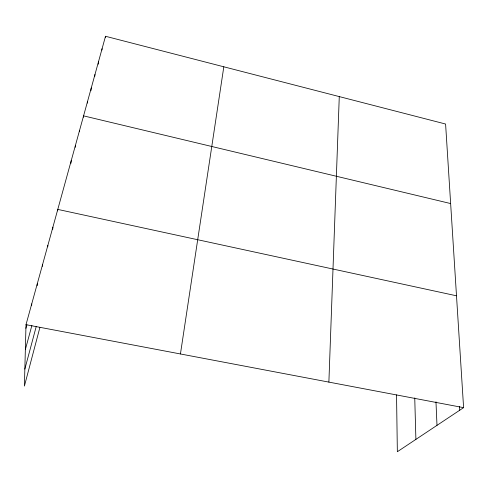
<?xml version="1.0" encoding="UTF-8"?>
<svg xmlns="http://www.w3.org/2000/svg" width="488" height="488" viewBox="0 0 488 488"><rect width="100%" height="100%" fill="white"/><g stroke="black" fill="none" stroke-linecap="round" stroke-linejoin="round"><path stroke-width="0.73" d="M396.537 394.877L397.348 451.729L463.6 407.657L445.593 124.031L105.512 36.271L26.004 324.679L24.4 386.1L39.888 327.491M328.881 382.11L339.276 96.593M31.671 305.415L31.732 303.896M37.18 285.748L37.277 283.79M42.523 266.332L42.645 264.313M47.751 246.824L47.848 245.44M52.728 229.269L52.893 227.146M57.657 210.853L57.779 209.407L456.5 295.801M70.955 163.273L71.218 160.662M75.237 147.297L75.451 145.314M79.416 131.723L79.568 130.381M83.418 117.212L83.57 115.857L450.644 203.557M87.309 103.084L87.468 101.711M90.933 90.701L91.268 87.938M94.703 76.61L94.965 74.524M98.21 64.257L98.57 61.445M101.901 50.118L102.084 48.702M105.317 37.698L105.512 36.271M180.438 353.965L223.815 66.801M24.845 369.099L36.216 326.551M25.352 349.579L31.879 325.484M25.907 328.332L26.889 324.776M26.004 324.679L463.6 407.657M459.489 406.565L459.714 410.243M435.973 401.813L436.992 425.359M414.745 397.915L415.898 439.389"/></g></svg>
